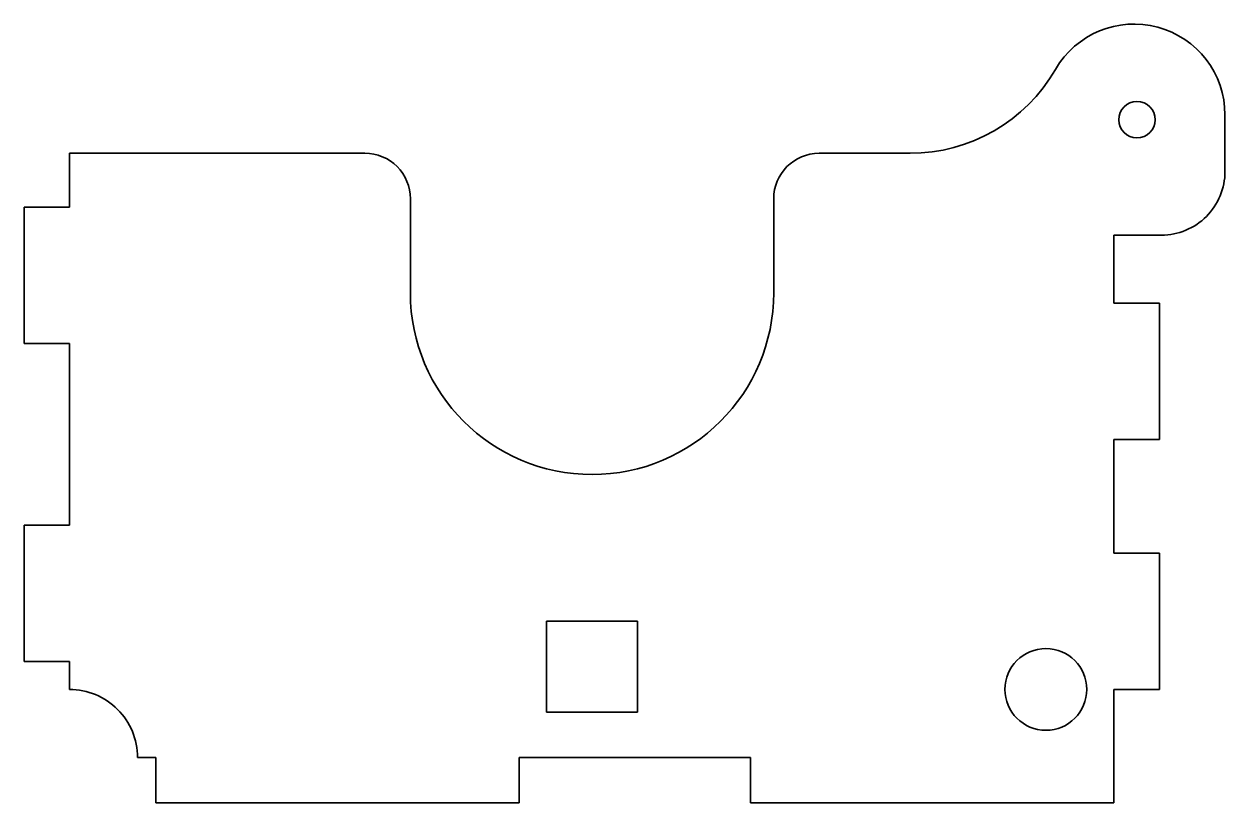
# Model space of a CAD drawing. Extents: x 462 to 727, y 334 to 506.
import ezdxf

# ---------------------------------------------------------------- set-up
doc = ezdxf.new("R2010")
doc.units = 0

msp = doc.modelspace()

# ---------------------------------------------------------------- linework, layer by layer
at = {"color": 7, "lineweight": 35, "ltscale": 0.3114}
msp.add_line((726.539795, 473.490936), (726.539795, 485.94693), dxfattribs=at)
at = {"color": 7, "lineweight": 35}
for p, q in [((537.170776, 477.490936), (472.100769, 477.490936)), ((657.201782, 477.490936), (637.170776, 477.490936)), ((462.100769, 465.646942), (462.100769, 435.646942)), ((547.170776, 446.790955), (547.170776, 467.490936)), ((627.170776, 446.790955), (627.170776, 467.490936)), ((712.100769, 414.490936), (712.100769, 444.490936)), ((472.100769, 435.646942), (472.100769, 395.646942)), ((702.100769, 389.490936), (702.100769, 414.490936)), ((462.100769, 395.646942), (462.100769, 365.646942)), ((712.100769, 359.490936), (712.100769, 389.490936)), ((597.170776, 374.490936), (577.170776, 374.490936)), ((577.170776, 374.490936), (577.170776, 354.490936)), ((597.170776, 354.490936), (597.170776, 374.490936)), ((702.100769, 334.490936), (702.100769, 359.490936)), ((577.170776, 354.490936), (597.170776, 354.490936)), ((571.100769, 344.490936), (622.100769, 344.490936)), ((491.100769, 334.490936), (571.100769, 334.490936)), ((622.100769, 334.490936), (702.100769, 334.490936))]:
    msp.add_line(p, q, dxfattribs=at)
at = {"color": 7, "lineweight": 35, "ltscale": 0.2961}
msp.add_line((472.100769, 477.490936), (472.100769, 465.646942), dxfattribs=at)
at = {"color": 7, "lineweight": 35, "ltscale": 0.25}
for p, q in [((472.100769, 465.646942), (462.100769, 465.646942)), ((712.100769, 444.490936), (702.100769, 444.490936)), ((462.100769, 435.646942), (472.100769, 435.646942)), ((702.100769, 414.490936), (712.100769, 414.490936)), ((472.100769, 395.646942), (462.100769, 395.646942)), ((712.100769, 389.490936), (702.100769, 389.490936)), ((462.100769, 365.646942), (472.100769, 365.646942)), ((702.100769, 359.490936), (712.100769, 359.490936)), ((491.100769, 344.490936), (491.100769, 334.490936)), ((571.100769, 334.490936), (571.100769, 344.490936)), ((622.100769, 344.490936), (622.100769, 334.490936))]:
    msp.add_line(p, q, dxfattribs=at)
at = {"color": 7, "lineweight": 35, "ltscale": 0.375}
msp.add_line((702.100769, 444.490936), (702.100769, 459.490936), dxfattribs=at)
at = {"color": 7, "lineweight": 35, "ltscale": 0.260976}
msp.add_line((702.100769, 459.490936), (712.539795, 459.490936), dxfattribs=at)
at = {"color": 7, "lineweight": 35, "ltscale": 0.1539}
msp.add_line((472.100769, 365.646942), (472.100769, 359.490936), dxfattribs=at)
at = {"color": 7, "lineweight": 35, "ltscale": 0.1}
msp.add_line((487.100769, 344.490936), (491.100769, 344.490936), dxfattribs=at)
at = {"color": 7, "lineweight": 35}
for centre, radius in [((707.155762, 484.89093), 4), ((687.100769, 359.490936), 9)]:
    msp.add_circle(centre, radius, dxfattribs=at)
for centre, radius, start, end in [((706.539795, 485.94693), 20, 0, 149.948921), ((657.201782, 514.490967), 37, 269.999997, 329.948916), ((537.170776, 467.490936), 10, 0, 90.000003), ((637.170776, 467.490936), 10, 90.000003, 179.999995), ((712.539795, 473.490936), 14, 269.999997, 360), ((587.170776, 446.790955), 40, 180.000005, 360), ((472.100769, 344.490936), 15, 0, 90.000003)]:
    msp.add_arc(centre, radius, start, end, dxfattribs=at)

doc.saveas('drawing.dxf')
